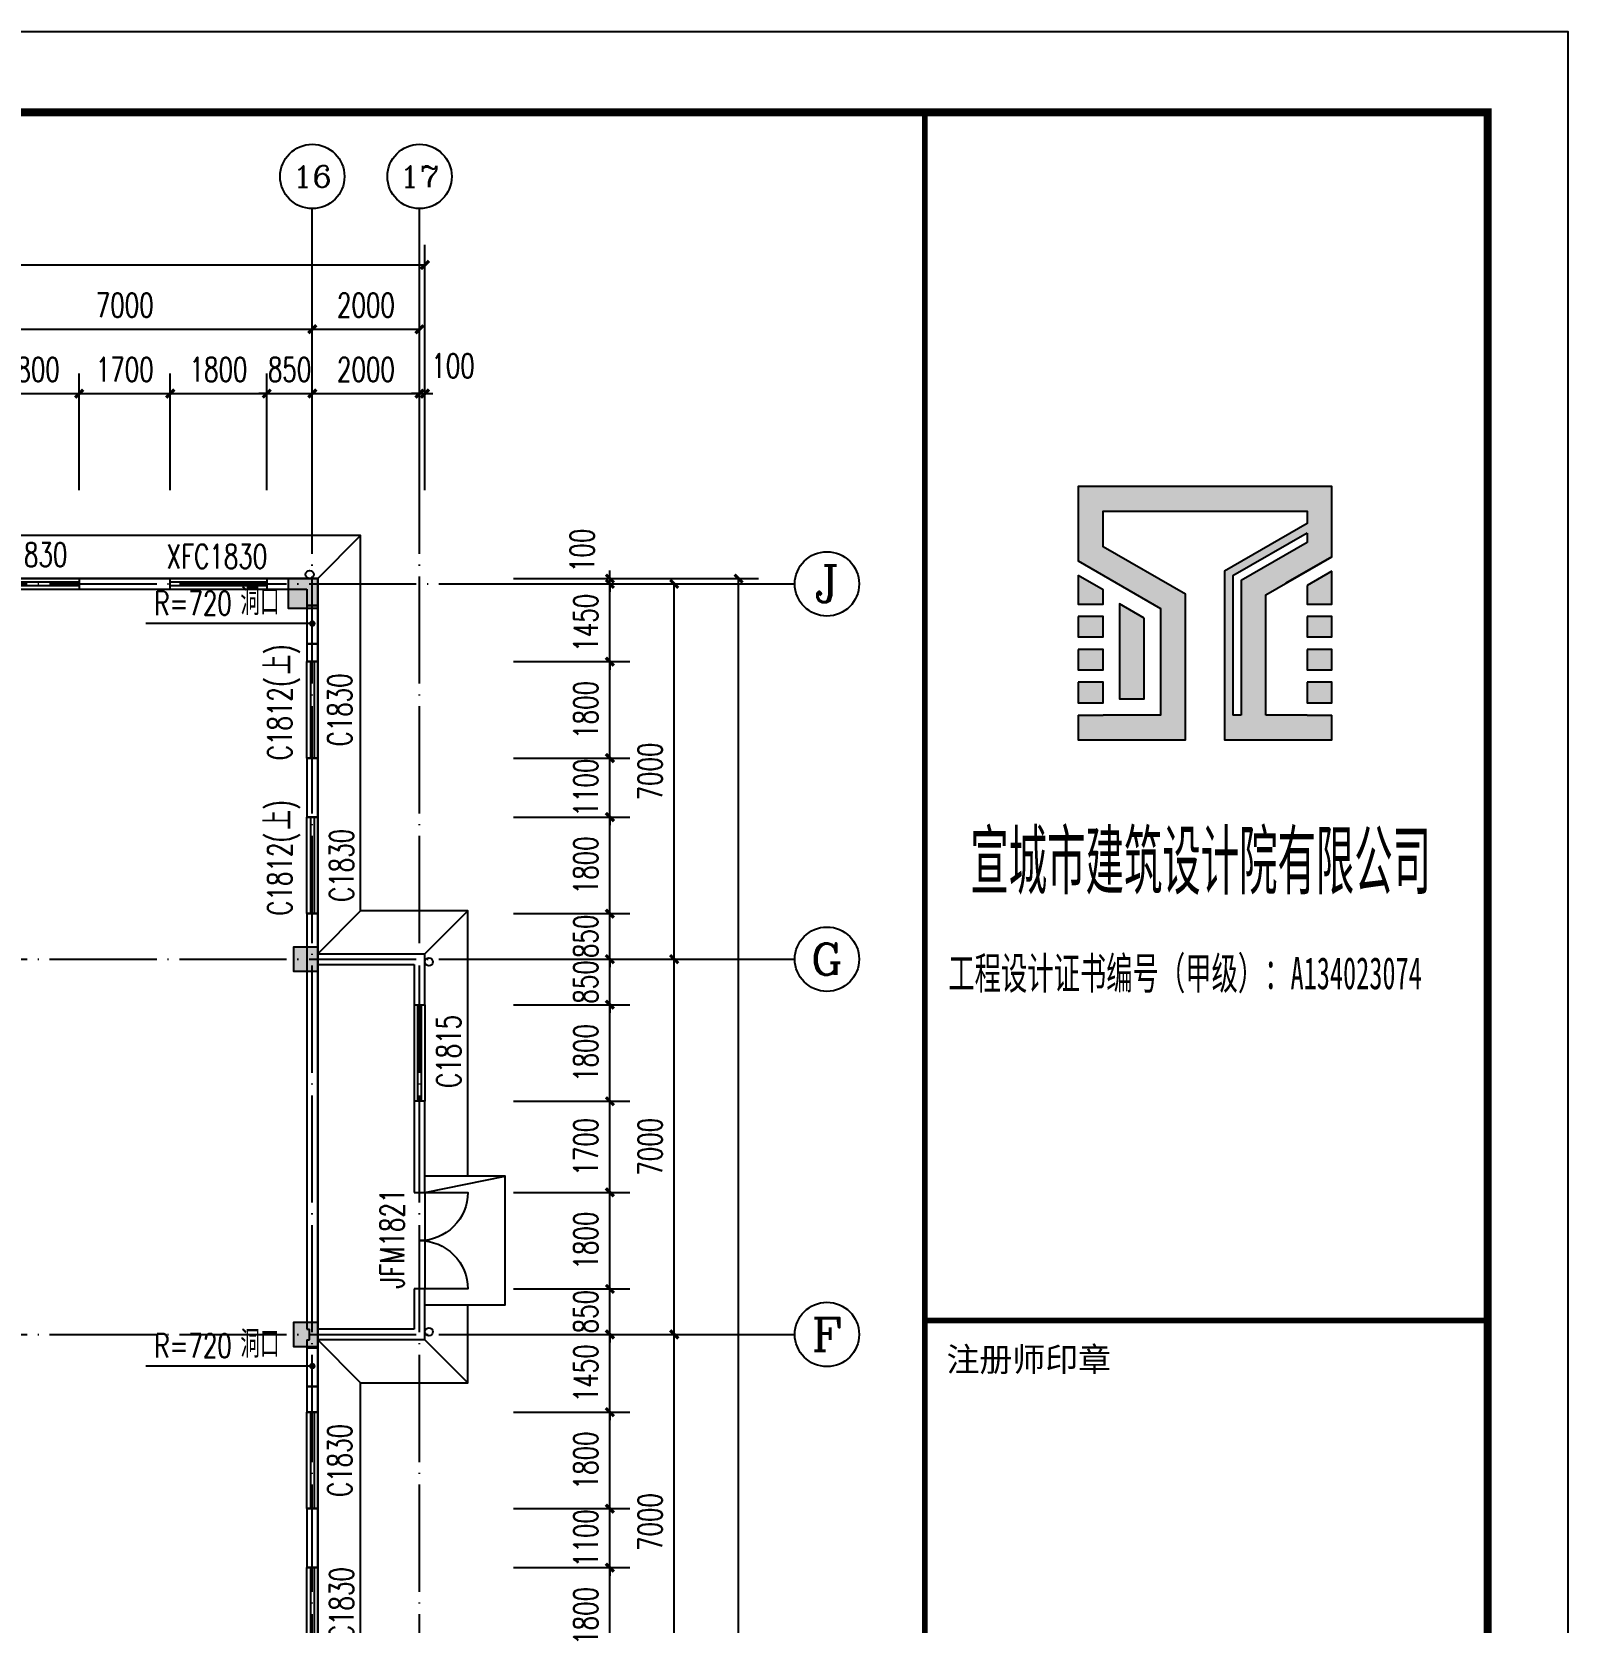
# Model space of a CAD drawing. Extents: x -4747 to 1060961, y -766984 to 396631.
# Drawn here: x 571612 to 600271, y 15969 to 45636 of the extents above; entities that cross this region are included whole.
import ezdxf
from ezdxf.enums import TextEntityAlignment as Align

# ---------------------------------------------------------------- set-up
doc = ezdxf.new("R2010")
doc.units = 0
doc.header["$LTSCALE"] = 1000
doc.header["$MEASUREMENT"] = 0
doc.linetypes.add('DASH', pattern=[0.35, 0.25, -0.1])
doc.linetypes.add('DOTE', pattern=[2.42, 2, -0.2, 0.02, -0.2])
doc.layers.get('0').update_dxf_attribs({"linetype": 'CONTINUOUS'})
doc.layers.get('DEFPOINTS').update_dxf_attribs({"linetype": 'CONTINUOUS'})
for name, color, linetype in [('AXIS', 3, 'CONTINUOUS'), ('AXIS_TEXT', 7, 'CONTINUOUS'), ('BZ_标准图框', 7, 'CONTINUOUS'), ('DIM_LEAD', 3, 'CONTINUOUS'), ('DOTE', 1, 'DOTE'), ('PUB_DIM', 3, 'CONTINUOUS'), ('PUB_TEXT', 7, 'CONTINUOUS'), ('PUB_TITLE', 4, 'CONTINUOUS'), ('WALL', 6, 'CONTINUOUS'), ('WINDOW', 4, 'CONTINUOUS'), ('WINDOW_TEXT', 7, 'CONTINUOUS'), ('剖面填充', 147, 'CONTINUOUS'), ('散水', 2, 'CONTINUOUS'), ('柱', 2, 'CONTINUOUS'), ('柱涂实', 54, 'CONTINUOUS'), ('立面轮廓线', 3, 'CONTINUOUS'), ('雨水管', 2, 'CONTINUOUS'), ('面积计算', 7, 'CONTINUOUS')]:
    doc.layers.add(name, color=color, linetype=linetype)
doc.styles.add('_TCH_AXIS', font='COMPLEX', dxfattribs={"bigfont": 'GBCBIG'})
doc.styles.add('_TCH_DIM', font='SIMPLEX', dxfattribs={"bigfont": 'GBCBIG'})
doc.styles.add('_TCH_WINDOW', font='SIMPLEX', dxfattribs={"height": 3.5, "bigfont": 'GBCBIG'})
doc.styles.add('COMPLEX', font='complex_.ttf')
doc.styles.add('DIM_FONT', font='SIMPLEX', dxfattribs={"width": 0.7, "bigfont": 'GBCBIG'})
doc.styles.add('HT', font='simhei.ttf')
doc.dimstyles.new('DIMN150', dxfattribs={"dimscale": 1.5, "dimtxt": 300, "dimasz": 100, "dimexe": 250, "dimexo": 300, "dimgap": 150, "dimtad": 1, "dimdec": 0, "dimzin": 0, "dimtxsty": 'DIM_FONT', "dimblk": 'ARCHTICK', "dimcen": 0.09, "dimclrt": 7, "dimazin": 3, "dimtfac": 1, "dimtdec": 0, "dimtix": 1, "dimtmove": 0, "dimatfit": 3, "dimtolj": 1, "dimtzin": 0})

# ---------------------------------------------------------------- blocks, each defined once
blk = doc.blocks.new('A$C22EA1380')
at = {"layer": '柱涂实'}
for points in [[(98500, 41650), (98500, 42200), (97950, 42200), (97950, 41650)], [(98500, 34875), (98500, 35325), (98050, 35325), (98050, 34875)], [(98500, 27875), (98500, 28325), (98050, 28325), (98050, 27875)]]:
    blk.add_hatch(color=256, dxfattribs=at).paths.add_polyline_path(points)
at = {"layer": '柱'}
for points in [[(98500, 41650), (98500, 42200), (97950, 42200), (97950, 41650)], [(98500, 34875), (98500, 35325), (98050, 35325), (98050, 34875)], [(98500, 27875), (98500, 28325), (98050, 28325), (98050, 27875)]]:
    blk.add_lwpolyline(points, close=True, dxfattribs=at)
at = {"layer": '柱涂实', "linetype": 'CONTINUOUS'}
for points in [[(98500, 41650), (98500, 42200), (97950, 42200), (97950, 41650)], [(98500, 34875), (98500, 35325), (98050, 35325), (98050, 34875)], [(98500, 27875), (98500, 28325), (98050, 28325), (98050, 27875)]]:
    blk.add_lwpolyline(points, close=True, dxfattribs=at)
blk = doc.blocks.new('_ARCHTICK')
at = {"color": 0, "linetype": 'BYBLOCK', "const_width": 0.4}
blk.add_lwpolyline([(-0.5, -0.5), (0.5, 0.5)], dxfattribs=at)
blk = doc.blocks.new('*D1428')
at = {"layer": 'DEFPOINTS', "color": 0}
for p in [(572495, 38887), (570695, 36637), (572495, 36637)]:
    blk.add_point(p, dxfattribs=at)
at = {"layer": 'PUB_DIM', "color": 0}
for p, q in [((570695, 37087), (570695, 39262)), ((572495, 37087), (572495, 39262)), ((570695, 38887), (572495, 38887))]:
    blk.add_line(p, q, dxfattribs=at)
at = {"layer": 'PUB_DIM', "color": 0, "xscale": 150, "yscale": 150, "zscale": 150, "rotation": 180}
blk.add_blockref('_ARCHTICK', (570695, 38887), dxfattribs=at)
at = {"layer": 'PUB_DIM', "color": 0, "xscale": 150, "yscale": 150, "zscale": 150}
blk.add_blockref('_ARCHTICK', (572495, 38887), dxfattribs=at)
at = {"layer": 'PUB_DIM', "color": 7, "insert": (571595, 39337), "char_height": 450, "attachment_point": 5, "style": 'DIM_FONT'}
blk.add_mtext('\\A1;1800', dxfattribs=at)
blk = doc.blocks.new('*D1429')
at = {"layer": 'DEFPOINTS', "color": 0}
for p in [(574195, 38887), (572495, 36637), (574195, 36637)]:
    blk.add_point(p, dxfattribs=at)
at = {"layer": 'PUB_DIM', "color": 0}
for p, q in [((572495, 37087), (572495, 39262)), ((574195, 37087), (574195, 39262)), ((572495, 38887), (574195, 38887))]:
    blk.add_line(p, q, dxfattribs=at)
at = {"layer": 'PUB_DIM', "color": 0, "xscale": 150, "yscale": 150, "zscale": 150, "rotation": 180}
blk.add_blockref('_ARCHTICK', (572495, 38887), dxfattribs=at)
at = {"layer": 'PUB_DIM', "color": 0, "xscale": 150, "yscale": 150, "zscale": 150}
blk.add_blockref('_ARCHTICK', (574195, 38887), dxfattribs=at)
at = {"layer": 'PUB_DIM', "color": 7, "insert": (573345, 39337), "char_height": 450, "attachment_point": 5, "style": 'DIM_FONT'}
blk.add_mtext('\\A1;1700', dxfattribs=at)
blk = doc.blocks.new('*D1430')
at = {"layer": 'DEFPOINTS', "color": 0}
for p in [(575995, 38887), (574195, 36637), (575995, 36637)]:
    blk.add_point(p, dxfattribs=at)
at = {"layer": 'PUB_DIM', "color": 0}
for p, q in [((574195, 37087), (574195, 39262)), ((575995, 37087), (575995, 39262)), ((574195, 38887), (575995, 38887))]:
    blk.add_line(p, q, dxfattribs=at)
at = {"layer": 'PUB_DIM', "color": 0, "xscale": 150, "yscale": 150, "zscale": 150, "rotation": 180}
blk.add_blockref('_ARCHTICK', (574195, 38887), dxfattribs=at)
at = {"layer": 'PUB_DIM', "color": 0, "xscale": 150, "yscale": 150, "zscale": 150}
blk.add_blockref('_ARCHTICK', (575995, 38887), dxfattribs=at)
at = {"layer": 'PUB_DIM', "color": 7, "insert": (575095, 39337), "char_height": 450, "attachment_point": 5, "style": 'DIM_FONT'}
blk.add_mtext('\\A1;1800', dxfattribs=at)
blk = doc.blocks.new('*D1431')
at = {"layer": 'DEFPOINTS', "color": 0}
for p in [(576845, 38887), (575995, 36637), (576845, 36637)]:
    blk.add_point(p, dxfattribs=at)
at = {"layer": 'PUB_DIM', "color": 0}
for p, q in [((575995, 37087), (575995, 39262)), ((576845, 37087), (576845, 39262)), ((575995, 38887), (575845, 38887)), ((575995, 38887), (576845, 38887)), ((576845, 38887), (576995, 38887))]:
    blk.add_line(p, q, dxfattribs=at)
at = {"layer": 'PUB_DIM', "color": 0, "xscale": 150, "yscale": 150, "zscale": 150}
blk.add_blockref('_ARCHTICK', (575995, 38887), dxfattribs=at)
at = {"layer": 'PUB_DIM', "color": 0, "xscale": 150, "yscale": 150, "zscale": 150, "rotation": 180}
blk.add_blockref('_ARCHTICK', (576845, 38887), dxfattribs=at)
at = {"layer": 'PUB_DIM', "color": 7, "insert": (576420, 39337), "char_height": 450, "attachment_point": 5, "style": 'DIM_FONT'}
blk.add_mtext('\\A1;850', dxfattribs=at)
blk = doc.blocks.new('*D1432')
at = {"layer": 'DEFPOINTS', "color": 0}
for p in [(578845, 38887), (576845, 36637), (578845, 36637)]:
    blk.add_point(p, dxfattribs=at)
at = {"layer": 'PUB_DIM', "color": 0}
for p, q in [((576845, 37087), (576845, 39262)), ((578845, 37087), (578845, 39262)), ((576845, 38887), (578845, 38887))]:
    blk.add_line(p, q, dxfattribs=at)
at = {"layer": 'PUB_DIM', "color": 0, "xscale": 150, "yscale": 150, "zscale": 150, "rotation": 180}
blk.add_blockref('_ARCHTICK', (576845, 38887), dxfattribs=at)
at = {"layer": 'PUB_DIM', "color": 0, "xscale": 150, "yscale": 150, "zscale": 150}
blk.add_blockref('_ARCHTICK', (578845, 38887), dxfattribs=at)
at = {"layer": 'PUB_DIM', "color": 7, "insert": (577845, 39337), "char_height": 450, "attachment_point": 5, "style": 'DIM_FONT'}
blk.add_mtext('\\A1;2000', dxfattribs=at)
blk = doc.blocks.new('*D1433')
at = {"layer": 'DEFPOINTS', "color": 0}
for p in [(578945, 38887), (578845, 36637), (578945, 36637)]:
    blk.add_point(p, dxfattribs=at)
at = {"layer": 'PUB_DIM', "color": 0}
for p, q in [((578845, 37087), (578845, 39262)), ((578945, 37087), (578945, 39262)), ((578845, 38887), (578695, 38887)), ((578845, 38887), (578945, 38887)), ((578945, 38887), (579095, 38887))]:
    blk.add_line(p, q, dxfattribs=at)
at = {"layer": 'PUB_DIM', "color": 0, "xscale": 150, "yscale": 150, "zscale": 150}
blk.add_blockref('_ARCHTICK', (578845, 38887), dxfattribs=at)
at = {"layer": 'PUB_DIM', "color": 0, "xscale": 150, "yscale": 150, "zscale": 150, "rotation": 180}
blk.add_blockref('_ARCHTICK', (578945, 38887), dxfattribs=at)
at = {"layer": 'PUB_DIM', "color": 7, "insert": (579470, 39405), "char_height": 450, "attachment_point": 5, "style": 'DIM_FONT'}
blk.add_mtext('\\A1;100', dxfattribs=at)
blk = doc.blocks.new('*D1434')
at = {"layer": 'DEFPOINTS', "color": 0}
for p in [(580145, 35437), (580145, 35337), (582395, 35437)]:
    blk.add_point(p, dxfattribs=at)
at = {"layer": 'PUB_DIM', "color": 0}
for p, q in [((580595, 35437), (582770, 35437)), ((580595, 35337), (582770, 35337)), ((582395, 35437), (582395, 35587)), ((582395, 35337), (582395, 35437)), ((582395, 35337), (582395, 35187))]:
    blk.add_line(p, q, dxfattribs=at)
at = {"layer": 'PUB_DIM', "color": 0, "xscale": 150, "yscale": 150, "zscale": 150}
for p, rotation in [((582395, 35437), 270), ((582395, 35337), 90)]:
    blk.add_blockref('_ARCHTICK', p, dxfattribs=dict(at, rotation=rotation))
at = {"layer": 'PUB_DIM', "color": 7, "insert": (581877, 35962), "char_height": 450, "attachment_point": 5, "rotation": 90, "style": 'DIM_FONT'}
blk.add_mtext('\\A1;100', dxfattribs=at)
blk = doc.blocks.new('*D1435')
at = {"layer": 'DEFPOINTS', "color": 0}
for p in [(580145, 35337), (582395, 35337), (580145, 33887)]:
    blk.add_point(p, dxfattribs=at)
at = {"layer": 'PUB_DIM', "color": 0}
for p, q in [((580595, 35337), (582770, 35337)), ((582395, 35337), (582395, 35487)), ((582395, 33887), (582395, 35337)), ((580595, 33887), (582770, 33887)), ((582395, 33887), (582395, 33737))]:
    blk.add_line(p, q, dxfattribs=at)
at = {"layer": 'PUB_DIM', "color": 0, "xscale": 150, "yscale": 150, "zscale": 150}
for p, rotation in [((582395, 35337), 270), ((582395, 33887), 90)]:
    blk.add_blockref('_ARCHTICK', p, dxfattribs=dict(at, rotation=rotation))
at = {"layer": 'PUB_DIM', "color": 7, "insert": (581945, 34612), "char_height": 450, "attachment_point": 5, "rotation": 90, "style": 'DIM_FONT'}
blk.add_mtext('\\A1;1450', dxfattribs=at)
blk = doc.blocks.new('*D1436')
at = {"layer": 'DEFPOINTS', "color": 0}
for p in [(580145, 33887), (582395, 33887), (580145, 32087)]:
    blk.add_point(p, dxfattribs=at)
at = {"layer": 'PUB_DIM', "color": 0}
for p, q in [((580595, 33887), (582770, 33887)), ((582395, 32087), (582395, 33887)), ((580595, 32087), (582770, 32087))]:
    blk.add_line(p, q, dxfattribs=at)
at = {"layer": 'PUB_DIM', "color": 0, "xscale": 150, "yscale": 150, "zscale": 150}
for p, rotation in [((582395, 33887), 90), ((582395, 32087), 270)]:
    blk.add_blockref('_ARCHTICK', p, dxfattribs=dict(at, rotation=rotation))
at = {"layer": 'PUB_DIM', "color": 7, "insert": (581945, 32987), "char_height": 450, "attachment_point": 5, "rotation": 90, "style": 'DIM_FONT'}
blk.add_mtext('\\A1;1800', dxfattribs=at)
blk = doc.blocks.new('*D1437')
at = {"layer": 'DEFPOINTS', "color": 0}
for p in [(580145, 32087), (582395, 32087), (580145, 30987)]:
    blk.add_point(p, dxfattribs=at)
at = {"layer": 'PUB_DIM', "color": 0}
for p, q in [((580595, 32087), (582770, 32087)), ((582395, 32087), (582395, 32237)), ((582395, 30987), (582395, 32087)), ((580595, 30987), (582770, 30987)), ((582395, 30987), (582395, 30837))]:
    blk.add_line(p, q, dxfattribs=at)
at = {"layer": 'PUB_DIM', "color": 0, "xscale": 150, "yscale": 150, "zscale": 150}
for p, rotation in [((582395, 32087), 270), ((582395, 30987), 90)]:
    blk.add_blockref('_ARCHTICK', p, dxfattribs=dict(at, rotation=rotation))
at = {"layer": 'PUB_DIM', "color": 7, "insert": (581945, 31537), "char_height": 450, "attachment_point": 5, "rotation": 90, "style": 'DIM_FONT'}
blk.add_mtext('\\A1;1100', dxfattribs=at)
blk = doc.blocks.new('*D1438')
at = {"layer": 'DEFPOINTS', "color": 0}
for p in [(580145, 30987), (582395, 30987), (580145, 29187)]:
    blk.add_point(p, dxfattribs=at)
at = {"layer": 'PUB_DIM', "color": 0}
for p, q in [((580595, 30987), (582770, 30987)), ((582395, 29187), (582395, 30987)), ((580595, 29187), (582770, 29187))]:
    blk.add_line(p, q, dxfattribs=at)
at = {"layer": 'PUB_DIM', "color": 0, "xscale": 150, "yscale": 150, "zscale": 150}
for p, rotation in [((582395, 30987), 90), ((582395, 29187), 270)]:
    blk.add_blockref('_ARCHTICK', p, dxfattribs=dict(at, rotation=rotation))
at = {"layer": 'PUB_DIM', "color": 7, "insert": (581945, 30087), "char_height": 450, "attachment_point": 5, "rotation": 90, "style": 'DIM_FONT'}
blk.add_mtext('\\A1;1800', dxfattribs=at)
blk = doc.blocks.new('*D1439')
at = {"layer": 'DEFPOINTS', "color": 0}
for p in [(580145, 29187), (582395, 29187), (580145, 28337)]:
    blk.add_point(p, dxfattribs=at)
at = {"layer": 'PUB_DIM', "color": 0}
for p, q in [((580595, 29187), (582770, 29187)), ((582395, 29187), (582395, 29337)), ((582395, 28337), (582395, 29187)), ((580595, 28337), (582770, 28337)), ((582395, 28337), (582395, 28187))]:
    blk.add_line(p, q, dxfattribs=at)
at = {"layer": 'PUB_DIM', "color": 0, "xscale": 150, "yscale": 150, "zscale": 150}
for p, rotation in [((582395, 29187), 270), ((582395, 28337), 90)]:
    blk.add_blockref('_ARCHTICK', p, dxfattribs=dict(at, rotation=rotation))
at = {"layer": 'PUB_DIM', "color": 7, "insert": (581945, 28762), "char_height": 450, "attachment_point": 5, "rotation": 90, "style": 'DIM_FONT'}
blk.add_mtext('\\A1;850', dxfattribs=at)
blk = doc.blocks.new('*D1440')
at = {"layer": 'DEFPOINTS', "color": 0}
for p in [(580145, 28337), (582395, 28337), (580145, 27487)]:
    blk.add_point(p, dxfattribs=at)
at = {"layer": 'PUB_DIM', "color": 0}
for p, q in [((582395, 28337), (582395, 28487)), ((580595, 28337), (582770, 28337)), ((582395, 27487), (582395, 28337)), ((580595, 27487), (582770, 27487)), ((582395, 27487), (582395, 27337))]:
    blk.add_line(p, q, dxfattribs=at)
at = {"layer": 'PUB_DIM', "color": 0, "xscale": 150, "yscale": 150, "zscale": 150}
for p, rotation in [((582395, 28337), 270), ((582395, 27487), 90)]:
    blk.add_blockref('_ARCHTICK', p, dxfattribs=dict(at, rotation=rotation))
at = {"layer": 'PUB_DIM', "color": 7, "insert": (581945, 27912), "char_height": 450, "attachment_point": 5, "rotation": 90, "style": 'DIM_FONT'}
blk.add_mtext('\\A1;850', dxfattribs=at)
blk = doc.blocks.new('*D1441')
at = {"layer": 'DEFPOINTS', "color": 0}
for p in [(580145, 27487), (582395, 27487), (580145, 25687)]:
    blk.add_point(p, dxfattribs=at)
at = {"layer": 'PUB_DIM', "color": 0}
for p, q in [((580595, 27487), (582770, 27487)), ((582395, 25687), (582395, 27487)), ((580595, 25687), (582770, 25687))]:
    blk.add_line(p, q, dxfattribs=at)
at = {"layer": 'PUB_DIM', "color": 0, "xscale": 150, "yscale": 150, "zscale": 150}
for p, rotation in [((582395, 27487), 90), ((582395, 25687), 270)]:
    blk.add_blockref('_ARCHTICK', p, dxfattribs=dict(at, rotation=rotation))
at = {"layer": 'PUB_DIM', "color": 7, "insert": (581945, 26587), "char_height": 450, "attachment_point": 5, "rotation": 90, "style": 'DIM_FONT'}
blk.add_mtext('\\A1;1800', dxfattribs=at)
blk = doc.blocks.new('*D1442')
at = {"layer": 'DEFPOINTS', "color": 0}
for p in [(580145, 25687), (582395, 25687), (580145, 23987)]:
    blk.add_point(p, dxfattribs=at)
at = {"layer": 'PUB_DIM', "color": 0}
for p, q in [((580595, 25687), (582770, 25687)), ((582395, 23987), (582395, 25687)), ((580595, 23987), (582770, 23987))]:
    blk.add_line(p, q, dxfattribs=at)
at = {"layer": 'PUB_DIM', "color": 0, "xscale": 150, "yscale": 150, "zscale": 150}
for p, rotation in [((582395, 25687), 90), ((582395, 23987), 270)]:
    blk.add_blockref('_ARCHTICK', p, dxfattribs=dict(at, rotation=rotation))
at = {"layer": 'PUB_DIM', "color": 7, "insert": (581945, 24837), "char_height": 450, "attachment_point": 5, "rotation": 90, "style": 'DIM_FONT'}
blk.add_mtext('\\A1;1700', dxfattribs=at)
blk = doc.blocks.new('*D1443')
at = {"layer": 'DEFPOINTS', "color": 0}
for p in [(580145, 23987), (582395, 23987), (580145, 22187)]:
    blk.add_point(p, dxfattribs=at)
at = {"layer": 'PUB_DIM', "color": 0}
for p, q in [((580595, 23987), (582770, 23987)), ((582395, 22187), (582395, 23987)), ((580595, 22187), (582770, 22187))]:
    blk.add_line(p, q, dxfattribs=at)
at = {"layer": 'PUB_DIM', "color": 0, "xscale": 150, "yscale": 150, "zscale": 150}
for p, rotation in [((582395, 23987), 90), ((582395, 22187), 270)]:
    blk.add_blockref('_ARCHTICK', p, dxfattribs=dict(at, rotation=rotation))
at = {"layer": 'PUB_DIM', "color": 7, "insert": (581945, 23087), "char_height": 450, "attachment_point": 5, "rotation": 90, "style": 'DIM_FONT'}
blk.add_mtext('\\A1;1800', dxfattribs=at)
blk = doc.blocks.new('*D1444')
at = {"layer": 'DEFPOINTS', "color": 0}
for p in [(580145, 22187), (582395, 22187), (580145, 21337)]:
    blk.add_point(p, dxfattribs=at)
at = {"layer": 'PUB_DIM', "color": 0}
for p, q in [((582395, 22187), (582395, 22337)), ((580595, 22187), (582770, 22187)), ((582395, 21337), (582395, 22187)), ((580595, 21337), (582770, 21337)), ((582395, 21337), (582395, 21187))]:
    blk.add_line(p, q, dxfattribs=at)
at = {"layer": 'PUB_DIM', "color": 0, "xscale": 150, "yscale": 150, "zscale": 150}
for p, rotation in [((582395, 22187), 270), ((582395, 21337), 90)]:
    blk.add_blockref('_ARCHTICK', p, dxfattribs=dict(at, rotation=rotation))
at = {"layer": 'PUB_DIM', "color": 7, "insert": (581945, 21762), "char_height": 450, "attachment_point": 5, "rotation": 90, "style": 'DIM_FONT'}
blk.add_mtext('\\A1;850', dxfattribs=at)
blk = doc.blocks.new('*D1445')
at = {"layer": 'DEFPOINTS', "color": 0}
for p in [(580145, 21337), (582395, 21337), (580145, 19887)]:
    blk.add_point(p, dxfattribs=at)
at = {"layer": 'PUB_DIM', "color": 0}
for p, q in [((582395, 21337), (582395, 21487)), ((580595, 21337), (582770, 21337)), ((582395, 19887), (582395, 21337)), ((580595, 19887), (582770, 19887)), ((582395, 19887), (582395, 19737))]:
    blk.add_line(p, q, dxfattribs=at)
at = {"layer": 'PUB_DIM', "color": 0, "xscale": 150, "yscale": 150, "zscale": 150}
for p, rotation in [((582395, 21337), 270), ((582395, 19887), 90)]:
    blk.add_blockref('_ARCHTICK', p, dxfattribs=dict(at, rotation=rotation))
at = {"layer": 'PUB_DIM', "color": 7, "insert": (581945, 20612), "char_height": 450, "attachment_point": 5, "rotation": 90, "style": 'DIM_FONT'}
blk.add_mtext('\\A1;1450', dxfattribs=at)
blk = doc.blocks.new('*D1446')
at = {"layer": 'DEFPOINTS', "color": 0}
for p in [(580145, 19887), (582395, 19887), (580145, 18087)]:
    blk.add_point(p, dxfattribs=at)
at = {"layer": 'PUB_DIM', "color": 0}
for p, q in [((580595, 19887), (582770, 19887)), ((582395, 18087), (582395, 19887)), ((580595, 18087), (582770, 18087))]:
    blk.add_line(p, q, dxfattribs=at)
at = {"layer": 'PUB_DIM', "color": 0, "xscale": 150, "yscale": 150, "zscale": 150}
for p, rotation in [((582395, 19887), 90), ((582395, 18087), 270)]:
    blk.add_blockref('_ARCHTICK', p, dxfattribs=dict(at, rotation=rotation))
at = {"layer": 'PUB_DIM', "color": 7, "insert": (581945, 18987), "char_height": 450, "attachment_point": 5, "rotation": 90, "style": 'DIM_FONT'}
blk.add_mtext('\\A1;1800', dxfattribs=at)
blk = doc.blocks.new('*D1447')
at = {"layer": 'DEFPOINTS', "color": 0}
for p in [(580145, 18087), (582395, 18087), (580145, 16987)]:
    blk.add_point(p, dxfattribs=at)
at = {"layer": 'PUB_DIM', "color": 0}
for p, q in [((582395, 18087), (582395, 18237)), ((580595, 18087), (582770, 18087)), ((582395, 16987), (582395, 18087)), ((580595, 16987), (582770, 16987)), ((582395, 16987), (582395, 16837))]:
    blk.add_line(p, q, dxfattribs=at)
at = {"layer": 'PUB_DIM', "color": 0, "xscale": 150, "yscale": 150, "zscale": 150}
for p, rotation in [((582395, 18087), 270), ((582395, 16987), 90)]:
    blk.add_blockref('_ARCHTICK', p, dxfattribs=dict(at, rotation=rotation))
at = {"layer": 'PUB_DIM', "color": 7, "insert": (581945, 17537), "char_height": 450, "attachment_point": 5, "rotation": 90, "style": 'DIM_FONT'}
blk.add_mtext('\\A1;1100', dxfattribs=at)
blk = doc.blocks.new('*D1448')
at = {"layer": 'DEFPOINTS', "color": 0}
for p in [(580145, 16987), (582395, 16987), (580145, 15187)]:
    blk.add_point(p, dxfattribs=at)
at = {"layer": 'PUB_DIM', "color": 0}
for p, q in [((580595, 16987), (582770, 16987)), ((582395, 15187), (582395, 16987)), ((580595, 15187), (582770, 15187))]:
    blk.add_line(p, q, dxfattribs=at)
at = {"layer": 'PUB_DIM', "color": 0, "xscale": 150, "yscale": 150, "zscale": 150}
for p, rotation in [((582395, 16987), 90), ((582395, 15187), 270)]:
    blk.add_blockref('_ARCHTICK', p, dxfattribs=dict(at, rotation=rotation))
at = {"layer": 'PUB_DIM', "color": 7, "insert": (581945, 16087), "char_height": 450, "attachment_point": 5, "rotation": 90, "style": 'DIM_FONT'}
blk.add_mtext('\\A1;1800', dxfattribs=at)
blk = doc.blocks.new('*D1573')
at = {"layer": 'AXIS', "color": 0}
for p, q in [((580295, 21337), (583970, 21337)), ((583595, 14337), (583595, 21337)), ((580295, 14337), (583970, 14337))]:
    blk.add_line(p, q, dxfattribs=at)
at = {"layer": 'DEFPOINTS', "color": 0}
for p in [(579845, 21337), (583595, 21337), (579845, 14337)]:
    blk.add_point(p, dxfattribs=at)
at = {"layer": 'AXIS', "color": 0, "xscale": 150, "yscale": 150, "zscale": 150}
for p, rotation in [((583595, 21337), 90), ((583595, 14337), 270)]:
    blk.add_blockref('_ARCHTICK', p, dxfattribs=dict(at, rotation=rotation))
at = {"layer": 'AXIS', "color": 7, "insert": (583145, 17837), "char_height": 450, "attachment_point": 5, "rotation": 90, "style": 'DIM_FONT'}
blk.add_mtext('\\A1;7000', dxfattribs=at)
blk = doc.blocks.new('*D1574')
at = {"layer": 'AXIS', "color": 0}
for p, q in [((580295, 28337), (583970, 28337)), ((583595, 21337), (583595, 28337)), ((580295, 21337), (583970, 21337))]:
    blk.add_line(p, q, dxfattribs=at)
at = {"layer": 'DEFPOINTS', "color": 0}
for p in [(579845, 28337), (583595, 28337), (579845, 21337)]:
    blk.add_point(p, dxfattribs=at)
at = {"layer": 'AXIS', "color": 0, "xscale": 150, "yscale": 150, "zscale": 150}
for p, rotation in [((583595, 28337), 90), ((583595, 21337), 270)]:
    blk.add_blockref('_ARCHTICK', p, dxfattribs=dict(at, rotation=rotation))
at = {"layer": 'AXIS', "color": 7, "insert": (583145, 24837), "char_height": 450, "attachment_point": 5, "rotation": 90, "style": 'DIM_FONT'}
blk.add_mtext('\\A1;7000', dxfattribs=at)
blk = doc.blocks.new('*D1575')
at = {"layer": 'AXIS', "color": 0}
for p, q in [((580295, 35337), (583970, 35337)), ((583595, 28337), (583595, 35337)), ((580295, 28337), (583970, 28337))]:
    blk.add_line(p, q, dxfattribs=at)
at = {"layer": 'DEFPOINTS', "color": 0}
for p in [(579845, 35337), (583595, 35337), (579845, 28337)]:
    blk.add_point(p, dxfattribs=at)
at = {"layer": 'AXIS', "color": 0, "xscale": 150, "yscale": 150, "zscale": 150}
for p, rotation in [((583595, 35337), 90), ((583595, 28337), 270)]:
    blk.add_blockref('_ARCHTICK', p, dxfattribs=dict(at, rotation=rotation))
at = {"layer": 'AXIS', "color": 7, "insert": (583145, 31837), "char_height": 450, "attachment_point": 5, "rotation": 90, "style": 'DIM_FONT'}
blk.add_mtext('\\A1;7000', dxfattribs=at)
blk = doc.blocks.new('*D1576')
at = {"layer": 'AXIS', "color": 0}
for p, q in [((580595, 35437), (585170, 35437)), ((584795, -6763), (584795, 35437)), ((580595, -6763), (585170, -6763))]:
    blk.add_line(p, q, dxfattribs=at)
at = {"layer": 'DEFPOINTS', "color": 0}
for p in [(580145, 35437), (584795, 35437), (580145, -6763)]:
    blk.add_point(p, dxfattribs=at)
at = {"layer": 'AXIS', "color": 0, "xscale": 150, "yscale": 150, "zscale": 150}
for p, rotation in [((584795, 35437), 90), ((584795, -6763), 270)]:
    blk.add_blockref('_ARCHTICK', p, dxfattribs=dict(at, rotation=rotation))
at = {"layer": 'AXIS', "color": 7, "insert": (584345, 14337), "char_height": 450, "attachment_point": 5, "rotation": 90, "style": 'DIM_FONT'}
blk.add_mtext('\\A1;42200', dxfattribs=at)
blk = doc.blocks.new('*D1600')
at = {"layer": 'AXIS', "color": 0}
for p, q in [((569845, 36787), (569845, 40462)), ((576845, 36787), (576845, 40462)), ((569845, 40087), (576845, 40087))]:
    blk.add_line(p, q, dxfattribs=at)
at = {"layer": 'DEFPOINTS', "color": 0}
for p in [(576845, 40087), (569845, 36337), (576845, 36337)]:
    blk.add_point(p, dxfattribs=at)
at = {"layer": 'AXIS', "color": 0, "xscale": 150, "yscale": 150, "zscale": 150, "rotation": 180}
blk.add_blockref('_ARCHTICK', (569845, 40087), dxfattribs=at)
at = {"layer": 'AXIS', "color": 0, "xscale": 150, "yscale": 150, "zscale": 150}
blk.add_blockref('_ARCHTICK', (576845, 40087), dxfattribs=at)
at = {"layer": 'AXIS', "color": 7, "insert": (573345, 40537), "char_height": 450, "attachment_point": 5, "style": 'DIM_FONT'}
blk.add_mtext('\\A1;7000', dxfattribs=at)
blk = doc.blocks.new('*D1601')
at = {"layer": 'AXIS', "color": 0}
for p, q in [((576845, 36787), (576845, 40462)), ((578845, 36787), (578845, 40462)), ((576845, 40087), (578845, 40087))]:
    blk.add_line(p, q, dxfattribs=at)
at = {"layer": 'DEFPOINTS', "color": 0}
for p in [(578845, 40087), (576845, 36337), (578845, 36337)]:
    blk.add_point(p, dxfattribs=at)
at = {"layer": 'AXIS', "color": 0, "xscale": 150, "yscale": 150, "zscale": 150, "rotation": 180}
blk.add_blockref('_ARCHTICK', (576845, 40087), dxfattribs=at)
at = {"layer": 'AXIS', "color": 0, "xscale": 150, "yscale": 150, "zscale": 150}
blk.add_blockref('_ARCHTICK', (578845, 40087), dxfattribs=at)
at = {"layer": 'AXIS', "color": 7, "insert": (577845, 40537), "char_height": 450, "attachment_point": 5, "style": 'DIM_FONT'}
blk.add_mtext('\\A1;2000', dxfattribs=at)
blk = doc.blocks.new('*D1602')
at = {"layer": 'AXIS', "color": 0}
for p, q in [((478444.914308, 37087), (478444.914308, 41662)), ((578944.914308, 37087), (578944.914308, 41662)), ((478444.914308, 41287), (578944.914308, 41287))]:
    blk.add_line(p, q, dxfattribs=at)
at = {"layer": 'DEFPOINTS', "color": 0}
for p in [(578944.914308, 41287), (478444.914308, 36637), (578944.914308, 36637)]:
    blk.add_point(p, dxfattribs=at)
at = {"layer": 'AXIS', "color": 0, "xscale": 150, "yscale": 150, "zscale": 150, "rotation": 180}
blk.add_blockref('_ARCHTICK', (478444.914308, 41287), dxfattribs=at)
at = {"layer": 'AXIS', "color": 0, "xscale": 150, "yscale": 150, "zscale": 150}
blk.add_blockref('_ARCHTICK', (578944.914308, 41287), dxfattribs=at)
at = {"layer": 'AXIS', "color": 7, "insert": (528694.914308, 41737), "char_height": 450, "attachment_point": 5, "style": 'DIM_FONT'}
blk.add_mtext('\\A1;100500', dxfattribs=at)
blk = doc.blocks.new('$WINLIB2D$00000001')
at = {"color": 0}
for points in [[(-0.5, 0.5), (-0.5, -0.5)], [(-0.5, 0.5), (0.5, 0.5)], [(0.5, -0.5), (0.5, 0.5)], [(0.5, 0.167), (-0.5, 0.167)], [(0.5, -0.167), (-0.5, -0.167)], [(-0.5, -0.5), (0.5, -0.5)]]:
    blk.add_lwpolyline(points, dxfattribs=at)
blk = doc.blocks.new('_AXISO')
blk.add_circle((0, 0), 0.5)
at = {"layer": 'AXIS_TEXT', "style": 'COMPLEX', "width": 1.041667}
blk.add_attdef('A', text='', height=0.56, dxfattribs=at).set_placement((-0.25, -0.28), (0.25, -0.28), align=Align.FIT)

msp = doc.modelspace()

# ---------------------------------------------------------------- hatches: boundary and pattern name
h = msp.add_hatch(color=1)
h.paths.add_polyline_path([(595859.7, 37153.6), (591132.9, 37153.6), (591132.9, 35764.8), (592668.9, 34878), (592668.9, 32887.6), (591593.7, 32887.6), (591132.9, 32887.6), (591132.9, 32426.8), (593129.7, 32426.8), (593129.7, 35144), (591593.7, 36030.8), (591593.7, 36692.8), (595398.9, 36692.8), (595398.9, 36462.4), (593862.9, 35575.6), (593862.9, 32426.8), (595859.7, 32426.8), (595859.7, 32887.6), (595398.9, 32887.6), (594630.9, 32887.6), (594630.9, 35132.2), (595859.7, 35841.6)])
h.paths.add_polyline_path([(595398.9, 36107.6), (594170.1, 35398.2), (594170.1, 32887.6), (594016.5, 32887.6), (594016.5, 35486.9), (595398.9, 36285)], flags=16)
h = msp.add_hatch(color=1)
h.paths.add_polyline_path([(595859.7, 35575.6), (595398.9, 35309.5), (595398.9, 34961.2), (595859.7, 34961.2)])
h.paths.add_polyline_path([(595398.9, 34730.8), (595398.9, 34346.8), (595859.7, 34346.8), (595859.7, 34730.8)])
h.paths.add_polyline_path([(595398.9, 34116.4), (595398.9, 33732.4), (595859.7, 33732.4), (595859.7, 34116.4)])
h.paths.add_polyline_path([(595859.7, 33118), (595859.7, 33502), (595398.9, 33502), (595398.9, 33118)])
h.paths.add_polyline_path([(592361.7, 34700.6), (591900.9, 34966.7), (591900.9, 33194.8), (592361.7, 33194.8)])
h.paths.add_polyline_path([(591132.9, 35498.8), (591132.9, 34961.2), (591593.7, 34961.2), (591593.7, 35232.7)])
h.paths.add_polyline_path([(591132.9, 34730.8), (591132.9, 34346.8), (591593.7, 34346.8), (591593.7, 34730.8)])
h.paths.add_polyline_path([(591593.7, 33732.4), (591593.7, 34116.4), (591132.9, 34116.4), (591132.9, 33732.4)])
h.paths.add_polyline_path([(591593.7, 33502), (591132.9, 33502), (591132.9, 33118), (591593.7, 33118)])

# ---------------------------------------------------------------- linework, layer by layer
for points in [[(594630.9, 32887.6), (594630.9, 35132.2), (595859.7, 35841.6), (595859.7, 37153.6), (591132.9, 37153.6), (591132.9, 35764.8), (592668.9, 34878), (592668.9, 32887.6), (591593.7, 32887.6)], [(591132.9, 32887.6), (591132.9, 32426.8), (593129.7, 32426.8), (593129.7, 35144), (591593.7, 36030.8), (591593.7, 36692.8), (595398.9, 36692.8), (595398.9, 36462.4), (593862.9, 35575.6), (593862.9, 32426.8), (595859.7, 32426.8), (595859.7, 32887.6)], [(595398.9, 36285), (594016.5, 35486.9), (594016.5, 32887.6)], [(595398.9, 36285), (595398.9, 36107.6)], [(595398.9, 36107.6), (594170.1, 35398.2), (594170.1, 32887.6)], [(595859.7, 35841.6), (595004.8, 35348.1)], [(591132.9, 35498.8), (591132.9, 34961.2), (591593.7, 34961.2), (591593.7, 35232.7)], [(591132.9, 35498.8), (591593.7, 35232.7)], [(595398.9, 35309.5), (595398.9, 34961.2), (595859.7, 34961.2), (595859.7, 35575.6)], [(595859.7, 35575.6), (595398.9, 35309.5)], [(591132.9, 32887.6), (591593.7, 32887.6)], [(594170.1, 32887.6), (594016.5, 32887.6)], [(595398.9, 32887.6), (594630.9, 32887.6)], [(595398.9, 32887.6), (595859.7, 32887.6)]]:
    msp.add_lwpolyline(points)
for points in [[(591132.9, 34730.8), (591132.9, 34346.8), (591593.7, 34346.8), (591593.7, 34730.8)], [(592361.7, 34700.6), (591900.9, 34966.7), (591900.9, 33194.8), (592361.7, 33194.8)], [(595398.9, 34730.8), (595398.9, 34346.8), (595859.7, 34346.8), (595859.7, 34730.8)], [(591132.9, 34116.4), (591132.9, 33732.4), (591593.7, 33732.4), (591593.7, 34116.4)], [(595398.9, 34116.4), (595398.9, 33732.4), (595859.7, 33732.4), (595859.7, 34116.4)], [(591132.9, 33502), (591132.9, 33118), (591593.7, 33118), (591593.7, 33502)], [(595398.9, 33502), (595398.9, 33118), (595859.7, 33118), (595859.7, 33502)]]:
    msp.add_lwpolyline(points, close=True)
at = {"layer": 'AXIS'}
for p, q in [((576844.9, 36337), (576844.9, 42337)), ((578844.9, 36337), (578844.9, 42337)), ((579844.9, 35337), (585844.9, 35337)), ((579844.9, 28337), (585844.9, 28337)), ((579844.9, 21337), (585844.9, 21337))]:
    msp.add_line(p, q, dxfattribs=at)
at = {"layer": 'BZ_标准图框', "const_width": 105}
for points in [[(588270.8, -79014.3), (588270.8, 44135.7)], [(588270.8, 21598.4), (598770.8, 21598.4)]]:
    msp.add_lwpolyline(points, dxfattribs=at)
at = {"layer": 'DIM_LEAD'}
for p, q in [((575881.5, 34597.1), (573740.7, 34597.1)), ((576844.9, 34597.1), (575881.5, 34597.1)), ((575881.5, 20747.1), (573740.7, 20747.1)), ((576844.9, 20747.1), (575881.5, 20747.1))]:
    msp.add_line(p, q, dxfattribs=at)
at = {"layer": 'DIM_LEAD', "const_width": 60}
for points in [[(576874.9, 34597.1, 1), (576814.9, 34597.1, 1)], [(576874.9, 20747.1, 1), (576814.9, 20747.1, 1)]]:
    msp.add_lwpolyline(points, format="xyb", close=True, dxfattribs=at)
at = {"layer": 'DOTE'}
for p, q in [((576844.9, -7663), (576844.9, 36337)), ((578844.9, -7663), (578844.9, 36337)), ((475144.9, 35337), (579844.9, 35337)), ((475144.9, 28337), (579844.9, 28337)), ((475144.9, 21337), (579844.9, 21337))]:
    msp.add_line(p, q, dxfattribs=at)
at = {"layer": 'PUB_TITLE'}
msp.add_lwpolyline([(421920.8, -80514.3), (600270.8, -80514.3), (600270.8, 45635.7), (421920.8, 45635.7)], close=True, dxfattribs=at)
at = {"layer": 'PUB_TITLE', "const_width": 150}
msp.add_lwpolyline([(425670.8, -79014.3), (598770.8, -79014.3), (598770.8, 44135.7), (425670.8, 44135.7)], close=True, dxfattribs=at)
at = {"layer": 'WALL'}
for p, q in [((574194.9, 35437), (572494.9, 35437)), ((572494.9, 35437), (572494.9, 35237)), ((574194.9, 35237), (574194.9, 35437)), ((576944.9, 35437), (575994.9, 35437)), ((575994.9, 35437), (575994.9, 35237)), ((576944.9, 34937), (576944.9, 35437)), ((572494.9, 35237), (574194.9, 35237)), ((575994.9, 35237), (576744.9, 35237)), ((576744.9, 35237), (576744.9, 34937)), ((576744.9, 34937), (576944.9, 34937)), ((576744.9, 34217), (576744.9, 33887)), ((576944.9, 34217), (576744.9, 34217)), ((576944.9, 33887), (576944.9, 34217)), ((576744.9, 33887), (576944.9, 33887)), ((576744.9, 32087), (576744.9, 30987)), ((576944.9, 32087), (576744.9, 32087)), ((576944.9, 30987), (576944.9, 32087)), ((576744.9, 30987), (576944.9, 30987)), ((576944.9, 29187), (576744.9, 29187)), ((576744.9, 29187), (576744.9, 28337)), ((576944.9, 28437), (576944.9, 29187)), ((576744.9, 28337), (576744.9, 21437)), ((576944.9, 28437), (578944.9, 28437)), ((576944.9, 28237), (576944.9, 21437)), ((576944.9, 28237), (578744.9, 28237)), ((578744.9, 28237), (578744.9, 27487)), ((578944.9, 27487), (578944.9, 28437)), ((578744.9, 27487), (578944.9, 27487)), ((578744.9, 25687), (578744.9, 23987)), ((578944.9, 25687), (578744.9, 25687)), ((578944.9, 23987), (578944.9, 25687)), ((578744.9, 23987), (578944.9, 23987)), ((578944.9, 22187), (578744.9, 22187)), ((578744.9, 22187), (578744.9, 21437)), ((578944.9, 21237), (578944.9, 22187)), ((576744.9, 21437), (576792.1, 21437)), ((576792.1, 21237), (576792.1, 21437)), ((578744.9, 21437), (576944.9, 21437)), ((576744.9, 21237), (576744.9, 21087)), ((576744.9, 21237), (576792.1, 21237)), ((576744.9, 21087), (576944.9, 21087)), ((576944.9, 21087), (576944.9, 21237)), ((578944.9, 21237), (576944.9, 21237)), ((576744.9, 20367), (576744.9, 19887)), ((576944.9, 20367), (576744.9, 20367)), ((576944.9, 19887), (576944.9, 20367)), ((576744.9, 19887), (576944.9, 19887)), ((576744.9, 18087), (576744.9, 16987)), ((576944.9, 18087), (576744.9, 18087)), ((576944.9, 16987), (576944.9, 18087)), ((576744.9, 16987), (576944.9, 16987))]:
    msp.add_line(p, q, dxfattribs=at)
at = {"layer": 'WINDOW', "linetype": 'DASH'}
for p, q in [((576944.9, 34937), (576744.9, 34937)), ((576744.9, 34217), (576944.9, 34217)), ((576944.9, 21087), (576744.9, 21087)), ((576744.9, 20367), (576944.9, 20367))]:
    msp.add_line(p, q, dxfattribs=at)
at = {"layer": 'WINDOW'}
for p, q in [((576744.9, 34937), (576744.9, 34217)), ((576944.9, 34937), (576944.9, 34217)), ((578944.9, 23987), (578944.9, 22187)), ((576744.9, 21087), (576744.9, 20367)), ((576944.9, 21087), (576944.9, 20367))]:
    msp.add_line(p, q, dxfattribs=at)
msp.add_lwpolyline([(578844.9, 23987), (579744.9, 23987, -0.4142136), (578844.9, 23087, -0.4142136), (579744.9, 22187), (578844.9, 22187)], format="xyb", dxfattribs=at)
at = {"layer": '剖面填充'}
msp.add_lwpolyline([(576944.9, -6763), (478444.9, -6763), (478444.9, 35437), (576944.9, 35437)], close=True, dxfattribs=at)
at = {"layer": '散水'}
for points in [[(579744.9, 24287), (579744.9, 29237), (577744.9, 29237), (577744.9, 36237), (541744.9, 36237)], [(576944.9, 35437), (577744.9, 36237)], [(577744.9, 29237), (576944.9, 28437)], [(578944.9, 28437), (579744.9, 29237)], [(578944.9, 21887), (580444.9, 21887), (580444.9, 24287), (578944.9, 24287)], [(578944.9, 23987), (580444.9, 24287)], [(579744.9, 10287), (579744.9, 15237), (577744.9, 15237), (577744.9, 20437), (579744.9, 20437), (579744.9, 21887)], [(577744.9, 20437), (576944.9, 21237)], [(578944.9, 21237), (579744.9, 20437)]]:
    msp.add_lwpolyline(points, dxfattribs=at)
at = {"layer": '立面轮廓线'}
msp.add_lwpolyline([(478444.9, -6763), (576944.9, -6763), (576944.9, 35437), (478444.9, 35437), (478444.9, -6763)], dxfattribs=at)
at = {"layer": '雨水管'}
for centre in [(576794.9, 35512), (576794.9, 35512), (579019.9, 28287), (579019.9, 21387)]:
    msp.add_circle(centre, 75, dxfattribs=at)

# ---------------------------------------------------------------- block references
at = {"layer": 'AXIS'}
ref = msp.add_blockref('_AXISO', (576844.9, 42937), dxfattribs=dict(at, xscale=1200, yscale=1200, zscale=1200))
ref.add_attrib('A', '16', dxfattribs={"layer": 'AXIS_TEXT', "height": 394.42, "style": '_TCH_AXIS', "width": 1.361643}).set_placement((576474.1, 42739.8), (577215.7, 42739.8), align=Align.FIT)
ref = msp.add_blockref('_AXISO', (578844.9, 42937), dxfattribs=dict(at, xscale=1200, yscale=1200, zscale=1200))
ref.add_attrib('A', '17', dxfattribs={"layer": 'AXIS_TEXT', "height": 394.42, "style": '_TCH_AXIS', "width": 1.361643}).set_placement((578474.1, 42739.8), (579215.7, 42739.8), align=Align.FIT)
ref = msp.add_blockref('_AXISO', (586444.9, 35337), dxfattribs=dict(at, xscale=1200, yscale=1200, zscale=1200))
ref.add_attrib('A', 'J', dxfattribs={"layer": 'AXIS_TEXT', "height": 685.8, "style": '_TCH_AXIS', "width": 1.350514}).set_placement((586202.4, 34994.1), (586687.5, 34994.1), align=Align.FIT)
ref = msp.add_blockref('_AXISO', (586444.9, 28337), dxfattribs=dict(at, xscale=1200, yscale=1200, zscale=1200))
ref.add_attrib('A', 'G', dxfattribs={"layer": 'AXIS_TEXT', "height": 586.9, "style": '_TCH_AXIS', "width": 1.194718}).set_placement((586144.4, 28043.6), (586745.4, 28043.6), align=Align.FIT)
ref = msp.add_blockref('_AXISO', (586444.9, 21337), dxfattribs=dict(at, xscale=1200, yscale=1200, zscale=1200))
ref.add_attrib('A', 'F', dxfattribs={"layer": 'AXIS_TEXT', "height": 612, "style": '_TCH_AXIS', "width": 1.233989}).set_placement((586157.2, 21031), (586732.6, 21031), align=Align.FIT)
at = {"layer": 'WINDOW'}
ref = msp.add_blockref('$WINLIB2D$00000001', (571594.9, 35337), dxfattribs=dict(at, xscale=1800, yscale=-200, zscale=1800))
ref.add_attrib('A', 'C1830', (570912.4, 35658.7), dxfattribs={"layer": 'WINDOW_TEXT', "height": 446.25, "style": '_TCH_WINDOW', "width": 0.705882})
ref = msp.add_blockref('$WINLIB2D$00000001', (575094.9, 35337), dxfattribs=dict(at, xscale=1800, yscale=-200, zscale=1800))
ref.add_attrib('A', 'XFC1830', (574127.4, 35626.4), dxfattribs={"layer": 'WINDOW_TEXT', "height": 446.25, "style": '_TCH_WINDOW', "width": 0.705882})
ref = msp.add_blockref('$WINLIB2D$00000001', (576844.9, 32987), dxfattribs=dict(at, xscale=-1800, yscale=-200, zscale=-1800, rotation=270))
ref.add_attrib('A', 'C1830', (577580.5, 32304.5), dxfattribs={"layer": 'WINDOW_TEXT', "height": 446.25, "rotation": 90, "style": '_TCH_WINDOW', "width": 0.705882})
ref = msp.add_blockref('$WINLIB2D$00000001', (576844.9, 30087), dxfattribs=dict(at, xscale=-1800, yscale=-200, zscale=-1800, rotation=270))
ref.add_attrib('A', 'C1830', (577612.9, 29404.5), dxfattribs={"layer": 'WINDOW_TEXT', "height": 446.25, "rotation": 90, "style": '_TCH_WINDOW', "width": 0.705882})
ref = msp.add_blockref('$WINLIB2D$00000001', (578844.9, 26587), dxfattribs=dict(at, xscale=1800, yscale=-200, zscale=1800, rotation=270))
ref.add_attrib('A', 'C1815', (579612.9, 25934.5), dxfattribs={"layer": 'WINDOW_TEXT', "height": 446.25, "rotation": 90, "style": '_TCH_WINDOW', "width": 0.705882})
ref = msp.add_blockref('$WINLIB2D$00000001', (576844.9, 18987), dxfattribs=dict(at, xscale=-1800, yscale=-200, zscale=-1800, rotation=270))
ref.add_attrib('A', 'C1830', (577580.5, 18304.5), dxfattribs={"layer": 'WINDOW_TEXT', "height": 446.25, "rotation": 90, "style": '_TCH_WINDOW', "width": 0.705882})
ref = msp.add_blockref('$WINLIB2D$00000001', (576844.9, 16087), dxfattribs=dict(at, xscale=-1800, yscale=-200, zscale=-1800, rotation=270))
ref.add_attrib('A', 'XFC1830', (577612.9, 15119.5), dxfattribs={"layer": 'WINDOW_TEXT', "height": 446.25, "rotation": 90, "style": '_TCH_WINDOW', "width": 0.705882})
at = {"layer": '面积计算'}
msp.add_blockref('A$C22EA1380', (478444.9, -6763), dxfattribs=at)

# ---------------------------------------------------------------- texts
at = {"layer": 'BZ_标准图框', "style": 'HT', "width": 0.5}
msp.add_text('宣城市建筑设计院有限公司', height=1050, dxfattribs=at).set_placement((593416, 29657.7), align=Align.CENTER)
at = {"layer": 'BZ_标准图框', "style": 'HT', "width": 0.6}
msp.add_text('工程设计证书编号（甲级）：A134023074', height=600, dxfattribs=at).set_placement((588708, 27775.5))
at = {"layer": 'BZ_标准图框', "style": 'HT'}
msp.add_text('注册师印章', height=450, dxfattribs=at).set_placement((588674.5, 20646.2))
at = {"layer": 'PUB_TEXT', "style": '_TCH_DIM'}
for p in [(575503.2, 34754.6), (575503.2, 20904.6)]:
    msp.add_text('洞口', height=506.38, dxfattribs=at).set_placement(p)
at = {"layer": 'PUB_TEXT', "style": '_TCH_DIM', "width": 0.705882}
for p in [(573898.2, 34754.6), (573898.2, 20904.6)]:
    msp.add_text('R=720', height=446.25, dxfattribs=at).set_placement(p)
at = {"layer": 'WINDOW_TEXT', "style": '_TCH_WINDOW', "width": 0.705882}
for s, height, p in [(')', 446.2, (576460.9, 34021.2)), ('C1812(', 446.25, (576460.9, 32047.6)), (')', 446.2, (576460.9, 31121.2)), ('C1812(', 446.25, (576460.9, 29147.6)), ('JFM1821', 446.25, (578555.5, 22194.5))]:
    msp.add_text(s, height=height, rotation=90, dxfattribs=at).set_placement(p)
at = {"layer": 'WINDOW_TEXT', "style": '_TCH_WINDOW'}
for p in [(576460.9, 33652.6), (576460.9, 30752.6)]:
    msp.add_text('上', height=506.4, rotation=90, dxfattribs=at).set_placement(p)

# ---------------------------------------------------------------- dimensions: what is measured, and where the dimension line sits
at = {"layer": 'AXIS'}
for p1, p2, distance, picture, middle in [((478444.9, 36637), (578944.9, 36637), 4650, '*D1602', (528694.9, 41737)), ((569844.9, 36337), (576844.9, 36337), 3750, '*D1600', (573344.9, 40537)), ((576844.9, 36337), (578844.9, 36337), 3750, '*D1601', (577844.9, 40537)), ((579844.9, 28337), (579844.9, 35337), -3750, '*D1575', (583144.9, 31837)), ((580144.9, -6763), (580144.9, 35437), -4650, '*D1576', (584344.9, 14337)), ((579844.9, 21337), (579844.9, 28337), -3750, '*D1574', (583144.9, 24837)), ((579844.9, 14337), (579844.9, 21337), -3750, '*D1573', (583144.9, 17837))]:
    dim = msp.add_aligned_dim(p1=p1, p2=p2, distance=distance, dimstyle='DIMN150', dxfattribs=at)
    dim.commit()
    dim.dimension.update_dxf_attribs({"geometry": picture, "text_midpoint": middle})
at = {"layer": 'PUB_DIM'}
for p1, p2, distance, picture, middle in [((570694.9, 36637), (572494.9, 36637), 2250, '*D1428', (571594.9, 39337)), ((572494.9, 36637), (574194.9, 36637), 2250, '*D1429', (573344.9, 39337)), ((574194.9, 36637), (575994.9, 36637), 2250, '*D1430', (575094.9, 39337)), ((575994.9, 36637), (576844.9, 36637), 2250, '*D1431', (576419.9, 39337)), ((576844.9, 36637), (578844.9, 36637), 2250, '*D1432', (577844.9, 39337)), ((580144.9, 33887), (580144.9, 35337), -2250, '*D1435', (581944.9, 34612)), ((580144.9, 32087), (580144.9, 33887), -2250, '*D1436', (581944.9, 32987)), ((580144.9, 30987), (580144.9, 32087), -2250, '*D1437', (581944.9, 31537)), ((580144.9, 29187), (580144.9, 30987), -2250, '*D1438', (581944.9, 30087)), ((580144.9, 28337), (580144.9, 29187), -2250, '*D1439', (581944.9, 28762)), ((580144.9, 27487), (580144.9, 28337), -2250, '*D1440', (581944.9, 27912)), ((580144.9, 25687), (580144.9, 27487), -2250, '*D1441', (581944.9, 26587)), ((580144.9, 23987), (580144.9, 25687), -2250, '*D1442', (581944.9, 24837)), ((580144.9, 22187), (580144.9, 23987), -2250, '*D1443', (581944.9, 23087)), ((580144.9, 21337), (580144.9, 22187), -2250, '*D1444', (581944.9, 21762)), ((580144.9, 19887), (580144.9, 21337), -2250, '*D1445', (581944.9, 20612)), ((580144.9, 18087), (580144.9, 19887), -2250, '*D1446', (581944.9, 18987)), ((580144.9, 16987), (580144.9, 18087), -2250, '*D1447', (581944.9, 17537)), ((580144.9, 15187), (580144.9, 16987), -2250, '*D1448', (581944.9, 16087))]:
    dim = msp.add_aligned_dim(p1=p1, p2=p2, distance=distance, dimstyle='DIMN150', dxfattribs=at)
    dim.commit()
    dim.dimension.update_dxf_attribs({"geometry": picture, "text_midpoint": middle})
for base, p1, p2, angle, picture, middle in [((578944.9, 38887), (578844.9, 36637), (578944.9, 36637), 0, '*D1433', (579469.9, 39404.5)), ((582394.9, 35437), (580144.9, 35337), (580144.9, 35437), 90, '*D1434', (581877.4, 35962))]:
    dim = msp.add_linear_dim(base=base, p1=p1, p2=p2, angle=angle, dimstyle='DIMN150', dxfattribs=at)
    dim.commit()
    dim.dimension.update_dxf_attribs({"geometry": picture, "text_midpoint": middle, "dimtype": 129})

doc.saveas('drawing.dxf')
